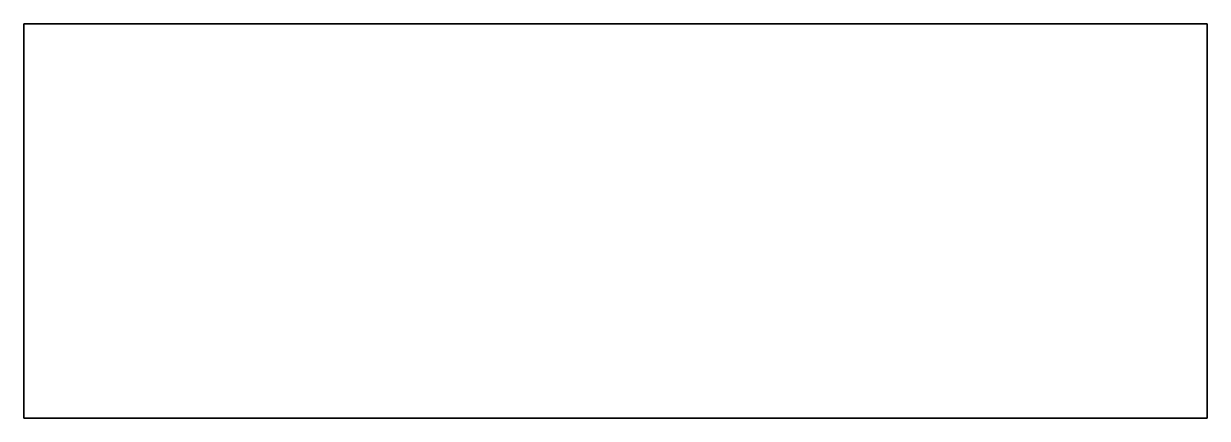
# Model space of a CAD drawing. Extents: x -1.5 to 1.5, y -0.5 to 0.5.
import ezdxf

# ---------------------------------------------------------------- set-up
doc = ezdxf.new("R2010")
doc.units = 0

msp = doc.modelspace()

# ---------------------------------------------------------------- linework, layer by layer
for points in [[(-1.5, 0.5, 2), (-1.5, 0.5, -2), (-1.5, -0.5, -2), (-1.5, -0.5, 2)], [(-1.5, 0.5, -2), (1.5, 0.5, -2), (1.5, -0.5, -2), (-1.5, -0.5, -2)], [(1.5, 0.5, 2), (1.5, 0.5, -2), (-1.5, 0.5, -2), (-1.5, 0.5, 2)], [(1.5, -0.5, 2), (1.5, 0.5, 2), (-1.5, 0.5, 2), (-1.5, -0.5, 2)], [(1.5, -0.5, -2), (1.5, 0.5, -2), (1.5, 0.5, 2), (1.5, -0.5, 2)], [(-1.5, -0.5, -2), (1.5, -0.5, -2), (1.5, -0.5, 2), (-1.5, -0.5, 2)]]:
    msp.add_3dface(points)

doc.saveas('drawing.dxf')
